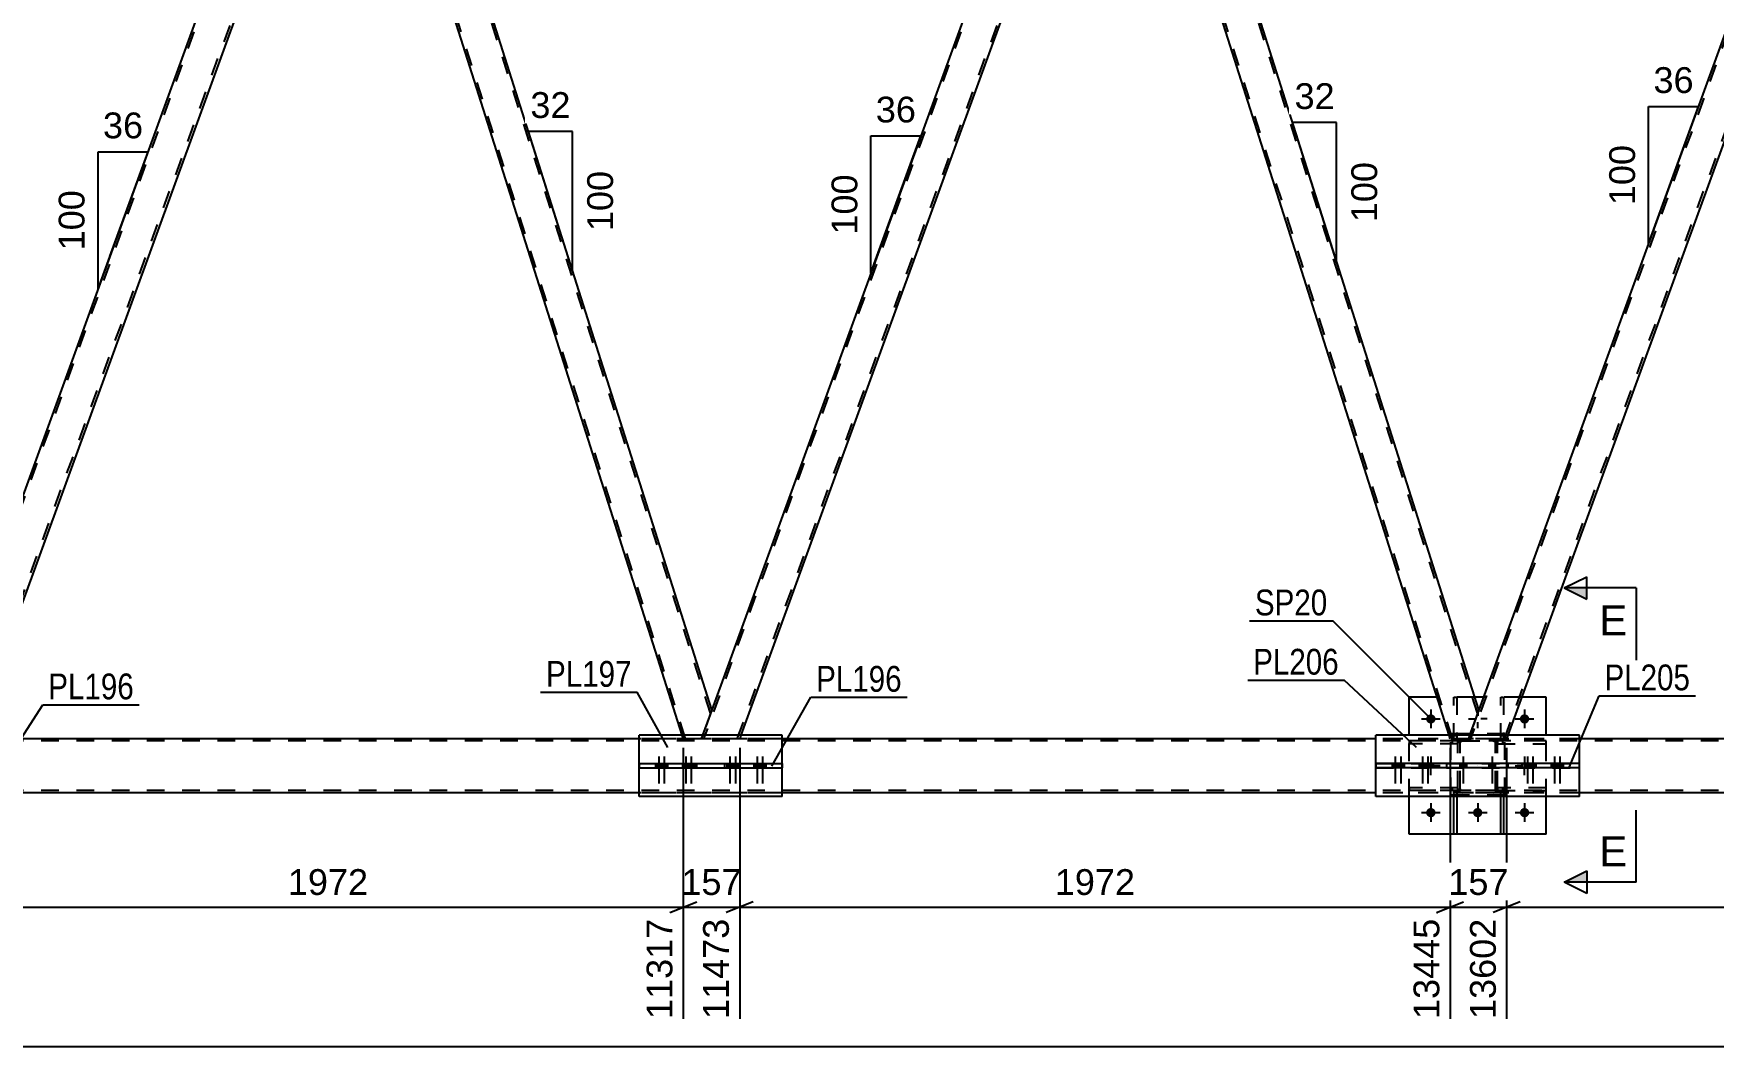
# Model space of a CAD drawing. Header units: millimetres. Extents: x 0 to 1189, y 0 to 841.
# Drawn here: x 445.1 to 631.5, y 465.3 to 577.7 of the extents above; entities that cross this region are included whole.
import ezdxf

# ---------------------------------------------------------------- set-up
doc = ezdxf.new("R2010")
doc.units = ezdxf.units.MM
doc.linetypes.add('DXK_LINE_DOT2', pattern=[3.9198, 1.9599, -1.9599])
doc.linetypes.add('DXK_LINE_DOT3', pattern=[5.9187, 2.979, -0.9799, 0.9799, -0.9799])
doc.styles.add('Arial', font='ARIAL.TTF', dxfattribs={"height": 0.2})
doc.styles.add('Arial Narrow', font='ARIALN.TTF', dxfattribs={"height": 0.2})

# ---------------------------------------------------------------- blocks, each defined once
blk = doc.blocks.new('Part-203770571-3509 - 2970')
at = {"color": 7, "linetype": 'DXK_LINE_DOT2'}
for p, q in [((602.72, 499.19), (602.72, 504.03)), ((602.72, 504.03), (603.04, 504.03)), ((603.04, 504.03), (603.04, 499.19)), ((602.72, 499.79), (603.04, 499.79)), ((603.04, 499.19), (602.72, 499.19))]:
    blk.add_line(p, q, dxfattribs=at)
blk = doc.blocks.new('Part-203770571-3511 - 2970')
at = {"color": 7, "linetype": 'DXK_LINE_DOT2'}
for p, q in [((602.72, 493.03), (602.72, 493.67)), ((602.72, 493.67), (603.04, 493.67)), ((602.72, 493.07), (603.04, 493.07)), ((603.04, 493.67), (603.04, 493.03))]:
    blk.add_line(p, q, dxfattribs=at)
at = {"color": 2, "linetype": 'Continuous'}
for p, q in [((602.72, 488.83), (602.72, 493.03)), ((603.04, 493.03), (603.04, 488.83)), ((603.04, 488.83), (602.72, 488.83))]:
    blk.add_line(p, q, dxfattribs=at)
blk = doc.blocks.new('Part-203770571-3507 - 2970')
at = {"color": 7, "linetype": 'DXK_LINE_DOT2'}
for p, q in [((603.16, 499.19), (597.76, 499.19)), ((597.76, 499.19), (597.76, 498.87)), ((603.16, 498.87), (597.76, 498.87)), ((602.56, 498.87), (602.56, 499.19)), ((603.16, 498.87), (603.16, 499.19))]:
    blk.add_line(p, q, dxfattribs=at)
blk = doc.blocks.new('Part-203770571-3124 - 2970')
at = {"color": 7, "linetype": 'DXK_LINE_DOT2'}
for p, q in [((741.84, 499.19), (79.28, 499.19)), ((741.84, 499.43), (87.28, 499.43)), ((528.15, 499.43), (512.29, 499.43)), ((616.65, 499.43), (594.05, 499.43)), ((741.84, 493.67), (79.28, 493.67)), ((741.84, 493.43), (87.28, 493.43)), ((528.15, 493.43), (512.29, 493.43)), ((616.65, 493.43), (594.05, 493.43))]:
    blk.add_line(p, q, dxfattribs=at)
at = {"color": 2, "linetype": 'Continuous'}
for p, q in [((512.29, 499.43), (443.01, 499.43)), ((594.05, 499.43), (528.15, 499.43)), ((682.56, 499.43), (616.65, 499.43)), ((512.29, 493.43), (443.01, 493.43)), ((594.05, 493.43), (528.15, 493.43)), ((682.56, 493.43), (616.65, 493.43))]:
    blk.add_line(p, q, dxfattribs=at)
blk = doc.blocks.new('Part-203770571-3533 - 2970')
at = {"color": 2, "linetype": 'Continuous'}
for p, q in [((600.84, 504.03), (597.76, 504.03)), ((597.76, 499.83), (597.76, 504.03)), ((605.99, 504.03), (605.04, 504.03)), ((612.96, 504.03), (610.25, 504.03)), ((612.96, 499.83), (612.96, 504.03)), ((597.76, 488.83), (597.76, 493.03)), ((612.96, 488.83), (612.96, 493.03)), ((612.96, 488.83), (597.76, 488.83))]:
    blk.add_line(p, q, dxfattribs=at)
at = {"color": 7, "linetype": 'DXK_LINE_DOT2'}
for p, q in [((605.04, 504.03), (600.84, 504.03)), ((610.25, 504.03), (605.99, 504.03)), ((597.76, 493.03), (597.76, 499.83)), ((612.96, 493.03), (612.96, 499.83))]:
    blk.add_line(p, q, dxfattribs=at)
blk = doc.blocks.new('Bolt-203770571-3203 - 2970')
at = {"linetype": 'Continuous'}
for points in [[(522.72, 496.67), (522, 496.67), (522, 496.19), (522.72, 496.19)], [(523.33, 496.67), (522.61, 496.67), (522.61, 496.19), (523.33, 496.19)], [(525.74, 496.67), (525.02, 496.67), (525.02, 496.19), (525.74, 496.19)], [(526.34, 496.67), (525.62, 496.67), (525.62, 496.19), (526.34, 496.19)]]:
    blk.add_hatch(color=1, dxfattribs=at).paths.add_polyline_path(points)
at = {"color": 1, "linetype": 'Continuous'}
for p, q in [((522, 496.67), (522, 496.19)), ((522.36, 497.47), (522.36, 494.47)), ((522.61, 496.67), (522.61, 496.19)), ((522.72, 496.67), (522.72, 496.19)), ((522.97, 497.47), (522.97, 494.47)), ((523.33, 496.67), (523.33, 496.19)), ((525.02, 496.67), (525.02, 496.19)), ((525.38, 497.47), (525.38, 494.47)), ((525.62, 496.67), (525.62, 496.19)), ((525.74, 496.67), (525.74, 496.19)), ((525.98, 497.47), (525.98, 494.47)), ((526.34, 496.67), (526.34, 496.19))]:
    blk.add_line(p, q, dxfattribs=at)
blk = doc.blocks.new('Bolt-203770571-3204 - 2970')
at = {"linetype": 'Continuous'}
for points in [[(600.68, 501.63, -1), (599.64, 501.63, -1)], [(611.08, 501.63, -1), (610.04, 501.63, -1)], [(600.68, 491.23, -1), (599.64, 491.23, -1)], [(605.88, 491.23, -1), (604.84, 491.23, -1)], [(611.08, 491.23, -1), (610.04, 491.23, -1)]]:
    blk.add_hatch(color=1, dxfattribs=at).paths.add_polyline_path(points)
at = {"color": 1, "linetype": 'Continuous'}
for p, q in [((599.12, 501.63), (601.2, 501.63)), ((600.16, 502.67), (600.16, 500.59)), ((604.32, 501.63), (605.02, 501.63)), ((605.36, 502.67), (605.36, 501.98)), ((606.4, 501.63), (605.71, 501.63)), ((609.52, 501.63), (611.6, 501.63)), ((610.56, 502.67), (610.56, 500.59)), ((605.36, 500.59), (605.36, 501.28)), ((599.12, 496.43), (599.82, 496.43)), ((600.16, 497.47), (600.16, 496.78)), ((600.16, 495.39), (600.16, 496.08)), ((601.2, 496.43), (600.51, 496.43)), ((609.52, 496.43), (610.22, 496.43)), ((610.56, 497.47), (610.56, 496.78)), ((610.56, 495.39), (610.56, 496.08)), ((611.6, 496.43), (610.91, 496.43)), ((600.16, 492.27), (600.16, 490.19)), ((605.36, 492.27), (605.36, 490.19)), ((610.56, 492.27), (610.56, 490.19)), ((599.12, 491.23), (601.2, 491.23)), ((604.32, 491.23), (606.4, 491.23)), ((609.52, 491.23), (611.6, 491.23))]:
    blk.add_line(p, q, dxfattribs=at)
blk = doc.blocks.new('Part-203770571-3406 - 2970')
at = {"color": 7, "linetype": 'DXK_LINE_DOT2'}
for p, q in [((647.88, 618.43), (604.57, 499.43)), ((608.32, 499.43), (651.63, 618.43)), ((647.48, 618.03), (647.63, 618.43)), ((647.63, 618.43), (651.89, 618.43)), ((651.89, 618.43), (650.72, 615.22)), ((605.48, 502.64), (604.32, 499.43)), ((608.72, 499.83), (608.57, 499.43)), ((608.57, 499.43), (604.32, 499.43))]:
    blk.add_line(p, q, dxfattribs=at)
at = {"color": 2, "linetype": 'Continuous'}
for p, q in [((647.48, 618.03), (605.48, 502.64)), ((650.72, 615.22), (608.72, 499.83))]:
    blk.add_line(p, q, dxfattribs=at)
blk = doc.blocks.new('Part-203770571-3346 - 2970')
at = {"color": 7, "linetype": 'DXK_LINE_DOT2'}
for p, q in [((477.62, 618.43), (434.3, 499.43)), ((438.05, 499.43), (481.36, 618.43)), ((477.21, 618.03), (477.36, 618.43)), ((477.36, 618.43), (481.62, 618.43)), ((481.62, 618.43), (480.45, 615.22)), ((435.21, 502.64), (434.05, 499.43)), ((438.45, 499.83), (438.3, 499.43)), ((438.3, 499.43), (434.05, 499.43))]:
    blk.add_line(p, q, dxfattribs=at)
at = {"color": 2, "linetype": 'Continuous'}
for p, q in [((477.21, 618.03), (435.21, 502.64)), ((480.45, 615.22), (438.45, 499.83))]:
    blk.add_line(p, q, dxfattribs=at)
blk = doc.blocks.new('Part-203770571-3411 - 2970')
at = {"color": 7, "linetype": 'DXK_LINE_DOT2'}
for p, q in [((562.75, 618.43), (519.44, 499.43)), ((523.18, 499.43), (566.5, 618.43)), ((562.35, 618.03), (562.49, 618.43)), ((562.49, 618.43), (566.75, 618.43)), ((566.75, 618.43), (565.58, 615.23)), ((520.35, 502.64), (519.18, 499.43)), ((523.58, 499.83), (523.44, 499.43)), ((523.44, 499.43), (519.18, 499.43))]:
    blk.add_line(p, q, dxfattribs=at)
at = {"color": 2, "linetype": 'Continuous'}
for p, q in [((562.35, 618.03), (520.35, 502.64)), ((565.58, 615.23), (523.58, 499.83))]:
    blk.add_line(p, q, dxfattribs=at)
blk = doc.blocks.new('Part-203770571-3479 - 2970')
at = {"color": 2, "linetype": 'Continuous'}
for p, q in [((566.61, 618.03), (565.58, 615.23)), ((605.48, 502.64), (568.89, 618.03)), ((602.18, 499.83), (565.58, 615.23)), ((605.48, 502.64), (604.46, 499.83))]:
    blk.add_line(p, q, dxfattribs=at)
at = {"color": 7, "linetype": 'DXK_LINE_DOT2'}
for p, q in [((566.75, 618.43), (566.61, 618.03)), ((568.76, 618.43), (566.75, 618.43)), ((605.35, 502.27), (568.51, 618.43)), ((568.89, 618.03), (568.76, 618.43)), ((602.56, 499.43), (565.72, 615.59)), ((602.3, 499.43), (602.18, 499.83)), ((604.46, 499.83), (604.32, 499.43)), ((604.32, 499.43), (602.3, 499.43))]:
    blk.add_line(p, q, dxfattribs=at)
blk = doc.blocks.new('Part-203770571-3484 - 2970')
at = {"color": 2, "linetype": 'Continuous'}
for p, q in [((481.47, 618.03), (480.45, 615.22)), ((520.35, 502.64), (483.76, 618.03)), ((517.04, 499.83), (480.45, 615.22)), ((520.35, 502.64), (519.33, 499.83))]:
    blk.add_line(p, q, dxfattribs=at)
at = {"color": 7, "linetype": 'DXK_LINE_DOT2'}
for p, q in [((481.62, 618.43), (481.47, 618.03)), ((483.63, 618.43), (481.62, 618.43)), ((520.21, 502.27), (483.38, 618.43)), ((483.76, 618.03), (483.63, 618.43)), ((517.42, 499.43), (480.58, 615.59)), ((517.17, 499.43), (517.04, 499.83)), ((519.33, 499.83), (519.18, 499.43)), ((519.18, 499.43), (517.17, 499.43))]:
    blk.add_line(p, q, dxfattribs=at)
blk = doc.blocks.new('Part-203770571-3505 - 2970')
at = {"color": 7, "linetype": 'DXK_LINE_DOT2'}
for p, q in [((612.96, 499.19), (607.56, 499.19)), ((607.56, 499.19), (607.56, 498.87)), ((607.56, 498.87), (612.96, 498.87)), ((608.16, 498.87), (608.16, 499.19)), ((612.96, 498.87), (612.96, 499.19))]:
    blk.add_line(p, q, dxfattribs=at)
blk = doc.blocks.new('Part-203770571-3506 - 2970')
at = {"color": 7, "linetype": 'DXK_LINE_DOT2'}
for p, q in [((612.96, 493.99), (607.56, 493.99)), ((607.56, 493.99), (607.56, 493.67)), ((607.56, 493.67), (612.96, 493.67)), ((608.16, 493.67), (608.16, 493.99)), ((612.96, 493.67), (612.96, 493.99))]:
    blk.add_line(p, q, dxfattribs=at)
blk = doc.blocks.new('Part-203770571-3508 - 2970')
at = {"color": 7, "linetype": 'DXK_LINE_DOT2'}
for p, q in [((603.16, 493.99), (597.76, 493.99)), ((597.76, 493.99), (597.76, 493.67)), ((603.16, 493.67), (597.76, 493.67)), ((602.56, 493.67), (602.56, 493.99)), ((603.16, 493.67), (603.16, 493.99))]:
    blk.add_line(p, q, dxfattribs=at)
blk = doc.blocks.new('Part-203770571-3513 - 2970')
at = {"color": 7, "linetype": 'DXK_LINE_DOT2'}
for p, q in [((603.16, 498.95), (603.2, 499.13)), ((603.2, 499.13), (603.16, 498.95)), ((603.16, 493.91), (603.16, 498.95)), ((603.4, 498.95), (603.42, 499.04)), ((603.4, 493.91), (603.4, 498.95)), ((603.42, 499.04), (603.47, 499.12)), ((603.46, 499.39), (603.64, 499.43)), ((603.64, 499.43), (603.46, 499.39)), ((603.47, 499.12), (603.55, 499.17)), ((603.55, 499.17), (603.64, 499.19)), ((607.08, 499.43), (603.64, 499.43)), ((603.64, 499.19), (607.08, 499.19)), ((607.08, 499.43), (607.27, 499.39)), ((607.27, 499.39), (607.08, 499.43)), ((607.08, 499.19), (607.18, 499.17)), ((607.18, 499.17), (607.25, 499.12)), ((607.25, 499.12), (607.31, 499.04)), ((607.31, 499.04), (607.32, 498.95)), ((607.32, 493.91), (607.32, 498.95)), ((607.53, 499.13), (607.56, 498.95)), ((607.56, 498.95), (607.53, 499.13)), ((607.56, 493.91), (607.56, 498.95)), ((603.2, 493.73), (603.16, 493.91)), ((603.16, 493.91), (603.2, 493.73)), ((603.42, 493.82), (603.4, 493.91)), ((603.47, 493.74), (603.42, 493.82)), ((603.64, 493.43), (603.46, 493.47)), ((603.46, 493.47), (603.64, 493.43)), ((603.55, 493.69), (603.47, 493.74)), ((603.64, 493.67), (603.55, 493.69)), ((607.08, 493.67), (603.64, 493.67)), ((607.08, 493.43), (603.64, 493.43)), ((607.18, 493.69), (607.08, 493.67)), ((607.27, 493.47), (607.08, 493.43)), ((607.08, 493.43), (607.27, 493.47)), ((607.25, 493.74), (607.18, 493.69)), ((607.31, 493.82), (607.25, 493.74)), ((607.32, 493.91), (607.31, 493.82)), ((607.56, 493.91), (607.53, 493.73)), ((607.53, 493.73), (607.56, 493.91))]:
    blk.add_line(p, q, dxfattribs=at)
at = {"color": 7, "linetype": 'DXK_LINE_DOT3'}
blk.add_line((605.36, 496.43), (605.36, 496.43), dxfattribs=at)
at = {"color": 7, "linetype": 'DXK_LINE_DOT2'}
for centre, start, end in [((603.64, 498.95), 112.5, 157.5), ((603.64, 498.95), 112.5, 157.5), ((607.08, 498.95), 22.5, 67.5), ((607.08, 498.95), 22.5, 67.5), ((603.64, 493.91), 202.5, 247.5), ((603.64, 493.91), 202.5, 247.5), ((607.08, 493.91), 292.5, 337.5), ((607.08, 493.91), 292.5, 337.5)]:
    blk.add_arc(centre, 0.48, start, end, dxfattribs=at)
blk = doc.blocks.new('Part-203770571-3514 - 2970')
at = {"color": 7, "linetype": 'DXK_LINE_DOT2'}
for p, q in [((608.36, 499.97), (602.36, 499.97)), ((602.36, 493.17), (602.36, 499.97)), ((608.36, 493.17), (608.36, 499.97)), ((608.36, 493.17), (602.36, 493.17))]:
    blk.add_line(p, q, dxfattribs=at)
blk = doc.blocks.new('Part-203770571-3515 - 2970')
at = {"color": 2, "linetype": 'Continuous'}
for p, q in [((616.65, 499.83), (594.05, 499.83)), ((594.05, 496.67), (594.05, 499.83)), ((616.65, 496.67), (616.65, 499.83)), ((594.05, 493.03), (594.05, 496.19)), ((616.65, 493.03), (616.65, 496.19)), ((616.65, 493.03), (594.05, 493.03))]:
    blk.add_line(p, q, dxfattribs=at)
at = {"color": 7, "linetype": 'DXK_LINE_DOT2'}
for p, q in [((594.05, 496.19), (594.05, 496.67)), ((616.65, 496.19), (616.65, 496.67))]:
    blk.add_line(p, q, dxfattribs=at)
blk = doc.blocks.new('Part-203770571-3528 - 2970')
at = {"color": 2, "linetype": 'Continuous'}
for p, q in [((528.15, 499.83), (512.29, 499.83)), ((512.29, 496.67), (512.29, 499.83)), ((528.15, 496.67), (528.15, 499.83)), ((512.29, 493.03), (512.29, 496.19)), ((528.15, 493.03), (528.15, 496.19)), ((528.15, 493.03), (512.29, 493.03))]:
    blk.add_line(p, q, dxfattribs=at)
at = {"color": 7, "linetype": 'DXK_LINE_DOT2'}
for p, q in [((512.29, 496.19), (512.29, 496.67)), ((528.15, 496.19), (528.15, 496.67))]:
    blk.add_line(p, q, dxfattribs=at)
blk = doc.blocks.new('Bolt-203770571-3697 - 2970')
at = {"linetype": 'Continuous'}
for points in [[(596.57, 496.67), (595.85, 496.67), (595.85, 496.19), (596.57, 496.19)], [(597.18, 496.67), (596.46, 496.67), (596.46, 496.19), (597.18, 496.19)], [(599.59, 496.67), (598.87, 496.67), (598.87, 496.19), (599.59, 496.19)], [(600.19, 496.67), (599.47, 496.67), (599.47, 496.19), (600.19, 496.19)]]:
    blk.add_hatch(color=1, dxfattribs=at).paths.add_polyline_path(points)
at = {"color": 1, "linetype": 'Continuous'}
for p, q in [((595.85, 496.67), (595.85, 496.19)), ((596.21, 497.47), (596.21, 494.47)), ((596.46, 496.67), (596.46, 496.19)), ((596.57, 496.67), (596.57, 496.19)), ((596.82, 497.47), (596.82, 494.47)), ((597.18, 496.67), (597.18, 496.19)), ((598.87, 496.67), (598.87, 496.19)), ((599.23, 497.47), (599.23, 494.47)), ((599.47, 496.67), (599.47, 496.19)), ((599.59, 496.67), (599.59, 496.19)), ((599.83, 497.47), (599.83, 494.47)), ((600.19, 496.67), (600.19, 496.19))]:
    blk.add_line(p, q, dxfattribs=at)
blk = doc.blocks.new('Part-203770571-3554 - 2970')
at = {"color": 7, "linetype": 'DXK_LINE_DOT2'}
for p, q in [((607.92, 499.19), (607.92, 504.03)), ((607.92, 504.03), (608.24, 504.03)), ((608.24, 504.03), (608.24, 499.19)), ((607.92, 499.79), (608.24, 499.79)), ((608.24, 499.19), (607.92, 499.19))]:
    blk.add_line(p, q, dxfattribs=at)
blk = doc.blocks.new('Part-203770571-3556 - 2970')
at = {"color": 7, "linetype": 'DXK_LINE_DOT2'}
for p, q in [((607.92, 493.03), (607.92, 493.67)), ((607.92, 493.67), (608.24, 493.67)), ((607.92, 493.07), (608.24, 493.07)), ((608.24, 493.67), (608.24, 493.03))]:
    blk.add_line(p, q, dxfattribs=at)
at = {"color": 2, "linetype": 'Continuous'}
for p, q in [((607.92, 488.83), (607.92, 493.03)), ((608.24, 493.03), (608.24, 488.83)), ((608.24, 488.83), (607.92, 488.83))]:
    blk.add_line(p, q, dxfattribs=at)
blk = doc.blocks.new('Bolt-203770571-3699 - 2970')
at = {"linetype": 'Continuous'}
for points in [[(611.23, 496.67), (610.51, 496.67), (610.51, 496.19), (611.23, 496.19)], [(611.83, 496.67), (611.11, 496.67), (611.11, 496.19), (611.83, 496.19)], [(614.25, 496.67), (613.53, 496.67), (613.53, 496.19), (614.25, 496.19)], [(614.85, 496.67), (614.13, 496.67), (614.13, 496.19), (614.85, 496.19)]]:
    blk.add_hatch(color=1, dxfattribs=at).paths.add_polyline_path(points)
at = {"color": 1, "linetype": 'Continuous'}
for p, q in [((610.51, 496.67), (610.51, 496.19)), ((610.87, 497.47), (610.87, 494.47)), ((611.11, 496.67), (611.11, 496.19)), ((611.23, 496.67), (611.23, 496.19)), ((611.47, 497.47), (611.47, 494.47)), ((611.83, 496.67), (611.83, 496.19)), ((613.53, 496.67), (613.53, 496.19)), ((613.89, 497.47), (613.89, 494.47)), ((614.13, 496.67), (614.13, 496.19)), ((614.25, 496.67), (614.25, 496.19)), ((614.49, 497.47), (614.49, 494.47)), ((614.85, 496.67), (614.85, 496.19))]:
    blk.add_line(p, q, dxfattribs=at)
blk = doc.blocks.new('Part-203770571-3685 - 2970')
at = {"color": 2, "linetype": 'Continuous'}
for p, q in [((512.29, 496.67), (528.15, 496.67)), ((512.29, 496.67), (512.29, 496.19)), ((512.29, 496.19), (528.15, 496.19)), ((518.7, 496.19), (518.7, 496.67)), ((521.74, 496.67), (521.74, 496.19)), ((528.15, 496.67), (528.15, 496.19))]:
    blk.add_line(p, q, dxfattribs=at)
blk = doc.blocks.new('Bolt-203770571-3686 - 2970')
at = {"linetype": 'Continuous'}
for points in [[(514.82, 496.67), (514.1, 496.67), (514.1, 496.19), (514.82, 496.19)], [(515.42, 496.67), (514.7, 496.67), (514.7, 496.19), (515.42, 496.19)], [(517.83, 496.67), (517.11, 496.67), (517.11, 496.19), (517.83, 496.19)], [(518.43, 496.67), (517.71, 496.67), (517.71, 496.19), (518.43, 496.19)]]:
    blk.add_hatch(color=1, dxfattribs=at).paths.add_polyline_path(points)
at = {"color": 1, "linetype": 'Continuous'}
for p, q in [((514.1, 496.67), (514.1, 496.19)), ((514.46, 497.47), (514.46, 494.47)), ((514.7, 496.67), (514.7, 496.19)), ((514.82, 496.67), (514.82, 496.19)), ((515.06, 497.47), (515.06, 494.47)), ((515.42, 496.67), (515.42, 496.19)), ((517.11, 496.67), (517.11, 496.19)), ((517.47, 497.47), (517.47, 494.47)), ((517.71, 496.67), (517.71, 496.19)), ((517.83, 496.67), (517.83, 496.19)), ((518.07, 497.47), (518.07, 494.47)), ((518.43, 496.67), (518.43, 496.19))]:
    blk.add_line(p, q, dxfattribs=at)
blk = doc.blocks.new('Part-203770571-3696 - 2970')
at = {"color": 2, "linetype": 'Continuous'}
for p, q in [((616.65, 496.67), (594.05, 496.67)), ((594.05, 496.67), (594.05, 496.19)), ((616.65, 496.19), (594.05, 496.19)), ((600.46, 496.19), (600.46, 496.67)), ((601.95, 496.19), (601.95, 496.67)), ((608.75, 496.19), (608.75, 496.67)), ((610.25, 496.67), (610.25, 496.19)), ((616.65, 496.19), (616.65, 496.67))]:
    blk.add_line(p, q, dxfattribs=at)
at = {"color": 7, "linetype": 'DXK_LINE_DOT2'}
for p, q in [((594.05, 496.67), (616.65, 496.67)), ((594.05, 496.19), (616.65, 496.19))]:
    blk.add_line(p, q, dxfattribs=at)
blk = doc.blocks.new('Bolt-203770571-3698 - 2970')
at = {"linetype": 'Continuous'}
for points in [[(604.11, 496.67), (603.39, 496.67), (603.39, 496.19), (604.11, 496.19)], [(604.11, 496.67), (603.39, 496.67), (603.39, 496.19), (604.11, 496.19)], [(607.31, 496.67), (606.59, 496.67), (606.59, 496.19), (607.31, 496.19)], [(607.31, 496.67), (606.59, 496.67), (606.59, 496.19), (607.31, 496.19)]]:
    blk.add_hatch(color=1, dxfattribs=at).paths.add_polyline_path(points)
at = {"color": 1, "linetype": 'Continuous'}
for p, q in [((603.39, 496.67), (603.39, 496.19)), ((603.39, 496.67), (603.39, 496.19)), ((603.75, 497.47), (603.75, 494.47)), ((603.75, 497.47), (603.75, 494.47)), ((604.11, 496.67), (604.11, 496.19)), ((604.11, 496.67), (604.11, 496.19)), ((606.59, 496.67), (606.59, 496.19)), ((606.59, 496.67), (606.59, 496.19)), ((606.95, 497.47), (606.95, 494.47)), ((606.95, 497.47), (606.95, 494.47)), ((607.31, 496.67), (607.31, 496.19)), ((607.31, 496.67), (607.31, 496.19))]:
    blk.add_line(p, q, dxfattribs=at)
blk = doc.blocks.new('AngleDimension-203770571-30834 - 2970')
at = {"color": 7, "linetype": 'Continuous'}
for p, q in [((452.22, 564.59), (457.77, 564.59)), ((452.22, 549.37), (457.77, 564.59)), ((452.22, 549.37), (452.22, 564.59)), ((453.53, 552.97), (457.77, 564.59))]:
    blk.add_line(p, q, dxfattribs=at)
at = {"color": 0}
for points in [[(457.82, 565.49), (457.82, 569.69), (452.17, 569.69), (452.17, 565.49)], [(451.32, 560.92), (447.12, 560.92), (447.12, 553.05), (451.32, 553.05)]]:
    blk.add_wipeout(points, dxfattribs=at)
at = {"color": 3, "style": 'Arial'}
blk.add_text('36', height=2.865, dxfattribs=at).set_placement((452.77, 566.09))
blk.add_text('100', height=2.865, rotation=90.0002, dxfattribs=at).set_placement((450.72, 553.65))
blk = doc.blocks.new('StraightDimension-203770571-31698 - 2970')
at = {"color": 7, "linetype": 'Continuous'}
for p, q in [((517.17, 498.43), (517.17, 468.32)), ((523.44, 498.43), (523.44, 468.32)), ((515.67, 480.14), (518.67, 481.34)), ((524.94, 481.34), (521.94, 480.14)), ((517.17, 480.74), (523.44, 480.74))]:
    blk.add_line(p, q, dxfattribs=at)
at = {"color": 0}
blk.add_wipeout([(524.24, 481.49), (524.24, 485.69), (516.37, 485.69), (516.37, 481.49)], dxfattribs=at)
at = {"color": 0, "linetype": 'Continuous'}
blk.add_wipeout([(522.84, 480.04), (518.64, 480.04), (518.64, 467.72), (522.84, 467.72)], dxfattribs=at)
at = {"color": 3, "style": 'Arial'}
blk.add_text('157', height=2.865, dxfattribs=at).set_placement((516.97, 482.09))
at = {"color": 3, "linetype": 'Continuous', "style": 'Arial'}
blk.add_text('11473', height=2.865, rotation=90.0002, dxfattribs=at).set_placement((522.24, 468.32))
blk = doc.blocks.new('AngleDimension-203770571-30879 - 2970')
at = {"color": 7, "linetype": 'Continuous'}
for p, q in [((588.31, 556.79), (584.81, 567.84)), ((589.7, 567.84), (584.81, 567.84)), ((589.7, 552.4), (584.81, 567.84)), ((589.7, 552.4), (589.7, 567.84))]:
    blk.add_line(p, q, dxfattribs=at)
at = {"color": 0}
for points in [[(590.08, 568.74), (590.08, 572.94), (584.43, 572.94), (584.43, 568.74)], [(594.8, 564.05), (590.6, 564.05), (590.6, 556.18), (594.8, 556.18)]]:
    blk.add_wipeout(points, dxfattribs=at)
at = {"color": 3, "style": 'Arial'}
blk.add_text('32', height=2.865, dxfattribs=at).set_placement((585.03, 569.34))
blk.add_text('100', height=2.865, rotation=90.0002, dxfattribs=at).set_placement((594.2, 556.78))
blk = doc.blocks.new('AngleDimension-203770571-30864 - 2970')
at = {"color": 7, "linetype": 'Continuous'}
for p, q in [((538, 566.35), (543.54, 566.35)), ((538, 551.13), (543.54, 566.35)), ((538, 551.13), (538, 566.35)), ((538.38, 552.17), (543.54, 566.35))]:
    blk.add_line(p, q, dxfattribs=at)
at = {"color": 0}
for points in [[(543.59, 567.25), (543.59, 571.45), (537.95, 571.45), (537.95, 567.25)], [(537.1, 562.68), (532.9, 562.68), (532.9, 554.8), (537.1, 554.8)]]:
    blk.add_wipeout(points, dxfattribs=at)
at = {"color": 3, "style": 'Arial'}
blk.add_text('36', height=2.865, dxfattribs=at).set_placement((538.55, 567.85))
blk.add_text('100', height=2.865, rotation=90.0002, dxfattribs=at).set_placement((536.5, 555.4))
blk = doc.blocks.new('StraightDimension-203770571-31695 - 2970')
at = {"color": 7, "linetype": 'Continuous'}
for p, q in [((608.57, 498.43), (608.57, 468.32)), ((687.44, 498.43), (687.44, 468.32)), ((610.07, 481.34), (607.07, 480.14)), ((685.94, 480.14), (688.94, 481.34)), ((608.57, 480.74), (687.44, 480.74))]:
    blk.add_line(p, q, dxfattribs=at)
at = {"color": 0}
blk.add_wipeout([(653.05, 481.49), (653.05, 485.69), (642.96, 485.69), (642.96, 481.49)], dxfattribs=at)
at = {"color": 0, "linetype": 'Continuous'}
blk.add_wipeout([(686.84, 480.04), (682.64, 480.04), (682.64, 467.72), (686.84, 467.72)], dxfattribs=at)
at = {"color": 3, "style": 'Arial'}
blk.add_text('1972', height=2.865, dxfattribs=at).set_placement((643.56, 482.09))
at = {"color": 3, "linetype": 'Continuous', "style": 'Arial'}
blk.add_text('15573', height=2.865, rotation=90.0002, dxfattribs=at).set_placement((686.24, 468.32))
blk = doc.blocks.new('StraightDimension-203770571-4042 - 2970')
at = {"color": 7, "linetype": 'Continuous'}
blk.add_line((66.38, 465.28), (772.23, 465.28), dxfattribs=at)
blk = doc.blocks.new('StraightDimension-203770571-31697 - 2970')
at = {"color": 7, "linetype": 'Continuous'}
for p, q in [((523.44, 498.43), (523.44, 468.32)), ((602.3, 498.43), (602.3, 468.32)), ((524.94, 481.34), (521.94, 480.14)), ((600.8, 480.14), (603.8, 481.34)), ((523.44, 480.74), (602.3, 480.74))]:
    blk.add_line(p, q, dxfattribs=at)
at = {"color": 0}
blk.add_wipeout([(567.92, 481.49), (567.92, 485.69), (557.82, 485.69), (557.82, 481.49)], dxfattribs=at)
at = {"color": 0, "linetype": 'Continuous'}
blk.add_wipeout([(601.7, 480.04), (597.5, 480.04), (597.5, 467.72), (601.7, 467.72)], dxfattribs=at)
at = {"color": 3, "style": 'Arial'}
blk.add_text('1972', height=2.865, dxfattribs=at).set_placement((558.42, 482.09))
at = {"color": 3, "linetype": 'Continuous', "style": 'Arial'}
blk.add_text('13445', height=2.865, rotation=90.0002, dxfattribs=at).set_placement((601.1, 468.32))
blk = doc.blocks.new('AngleDimension-203770571-30849 - 2970')
at = {"color": 7, "linetype": 'Continuous'}
for p, q in [((503.07, 557.12), (499.99, 566.85)), ((504.88, 566.85), (499.99, 566.85)), ((504.88, 551.41), (499.99, 566.85)), ((504.88, 551.41), (504.88, 566.85))]:
    blk.add_line(p, q, dxfattribs=at)
at = {"color": 0}
for points in [[(505.26, 567.75), (505.26, 571.95), (499.61, 571.95), (499.61, 567.75)], [(509.98, 563.06), (505.78, 563.06), (505.78, 555.19), (509.98, 555.19)]]:
    blk.add_wipeout(points, dxfattribs=at)
at = {"color": 3, "style": 'Arial'}
blk.add_text('32', height=2.865, dxfattribs=at).set_placement((500.21, 568.35))
blk.add_text('100', height=2.865, rotation=90.0002, dxfattribs=at).set_placement((509.38, 555.79))
blk = doc.blocks.new('AngleDimension-203770571-30894 - 2970')
at = {"color": 7, "linetype": 'Continuous'}
for p, q in [((624.32, 569.62), (629.86, 569.62)), ((624.32, 554.39), (629.86, 569.62)), ((624.32, 554.39), (624.32, 569.62)), ((625.52, 557.69), (629.86, 569.62))]:
    blk.add_line(p, q, dxfattribs=at)
at = {"color": 0}
for points in [[(629.92, 570.52), (629.92, 574.72), (624.27, 574.72), (624.27, 570.52)], [(623.42, 565.94), (619.22, 565.94), (619.22, 558.07), (623.42, 558.07)]]:
    blk.add_wipeout(points, dxfattribs=at)
at = {"color": 3, "style": 'Arial'}
blk.add_text('36', height=2.865, dxfattribs=at).set_placement((624.87, 571.12))
blk.add_text('100', height=2.865, rotation=90.0002, dxfattribs=at).set_placement((622.82, 558.67))
blk = doc.blocks.new('StraightDimension-203770571-31696 - 2970')
at = {"color": 7, "linetype": 'Continuous'}
for p, q in [((602.3, 498.43), (602.3, 468.32)), ((608.57, 498.43), (608.57, 468.32)), ((600.8, 480.14), (603.8, 481.34)), ((610.07, 481.34), (607.07, 480.14)), ((602.3, 480.74), (608.57, 480.74))]:
    blk.add_line(p, q, dxfattribs=at)
at = {"color": 0}
blk.add_wipeout([(609.37, 481.49), (609.37, 485.69), (601.5, 485.69), (601.5, 481.49)], dxfattribs=at)
at = {"color": 0, "linetype": 'Continuous'}
blk.add_wipeout([(607.97, 480.04), (603.77, 480.04), (603.77, 467.72), (607.97, 467.72)], dxfattribs=at)
at = {"color": 3, "style": 'Arial'}
blk.add_text('157', height=2.865, dxfattribs=at).set_placement((602.1, 482.09))
at = {"color": 3, "linetype": 'Continuous', "style": 'Arial'}
blk.add_text('13602', height=2.865, rotation=90.0002, dxfattribs=at).set_placement((607.37, 468.32))
blk = doc.blocks.new('StraightDimension-203770571-31699 - 2970')
at = {"color": 7, "linetype": 'Continuous'}
for p, q in [((438.3, 498.43), (438.3, 470.55)), ((517.17, 498.43), (517.17, 468.32)), ((439.8, 481.34), (436.8, 480.14)), ((515.67, 480.14), (518.67, 481.34)), ((438.3, 480.74), (517.17, 480.74))]:
    blk.add_line(p, q, dxfattribs=at)
at = {"color": 0}
blk.add_wipeout([(482.78, 481.49), (482.78, 485.69), (472.69, 485.69), (472.69, 481.49)], dxfattribs=at)
at = {"color": 0, "linetype": 'Continuous'}
blk.add_wipeout([(516.57, 480.04), (512.37, 480.04), (512.37, 467.72), (516.57, 467.72)], dxfattribs=at)
at = {"color": 3, "style": 'Arial'}
blk.add_text('1972', height=2.865, dxfattribs=at).set_placement((473.29, 482.09))
at = {"color": 3, "linetype": 'Continuous', "style": 'Arial'}
blk.add_text('11317', height=2.865, rotation=90.0002, dxfattribs=at).set_placement((515.97, 468.32))
blk = doc.blocks.new('Mark-203770571-3529 - 2970')
at = {"color": 0}
blk.add_wipeout([(588.67, 513.13), (588.67, 516.13), (580.63, 516.13), (580.63, 513.13)], dxfattribs=at)
blk.add_wipeout([(588.67, 513.13), (588.67, 516.13), (580.63, 516.13), (580.63, 513.13)], dxfattribs=at)
at = {"color": 30, "linetype": 'Continuous'}
for p in [(580.03, 512.53), (599.88, 501.92)]:
    blk.add_line(p, (589.27, 512.53), dxfattribs=at)
at = {"color": 3, "style": 'Arial Narrow'}
blk.add_text('SP20', height=2.863, dxfattribs=at).set_placement((580.63, 513.13))
blk = doc.blocks.new('Mark-203770571-30610 - 2970')
at = {"color": 0}
blk.add_wipeout([(541.44, 504.65), (541.44, 507.65), (531.93, 507.65), (531.93, 504.65)], dxfattribs=at)
blk.add_wipeout([(541.44, 504.65), (541.44, 507.65), (531.93, 507.65), (531.93, 504.65)], dxfattribs=at)
at = {"color": 30, "linetype": 'Continuous'}
for p, q in [((527, 496.39), (531.33, 504.05)), ((531.33, 504.05), (542.04, 504.05))]:
    blk.add_line(p, q, dxfattribs=at)
at = {"color": 3, "style": 'Arial Narrow'}
blk.add_text('PL196', height=2.863, dxfattribs=at).set_placement((531.93, 504.65))
blk = doc.blocks.new('Mark-203770571-30599 - 2970')
at = {"color": 0}
blk.add_wipeout([(456.2, 503.81), (456.2, 506.81), (446.7, 506.81), (446.7, 503.81)], dxfattribs=at)
blk.add_wipeout([(456.2, 503.81), (456.2, 506.81), (446.7, 506.81), (446.7, 503.81)], dxfattribs=at)
at = {"color": 30, "linetype": 'Continuous'}
for p, q in [((441.68, 496.35), (446.1, 503.21)), ((446.1, 503.21), (456.8, 503.21))]:
    blk.add_line(p, q, dxfattribs=at)
at = {"color": 3, "style": 'Arial Narrow'}
blk.add_text('PL196', height=2.863, dxfattribs=at).set_placement((446.7, 503.81))
blk = doc.blocks.new('SectionMark-203770571-41103 - 2970')
at = {"linetype": 'Continuous'}
for points in [[(617.46, 516.17), (617.46, 514.92), (614.96, 516.17)], [(617.46, 484.77), (617.46, 483.52), (614.96, 483.52)]]:
    blk.add_hatch(color=6, dxfattribs=at).paths.add_polyline_path(points)
at = {"color": 6, "linetype": 'Continuous'}
for p, q in [((614.96, 516.17), (617.46, 517.42)), ((617.46, 514.92), (617.46, 517.42)), ((622.96, 516.17), (614.96, 516.17)), ((614.96, 516.17), (617.46, 514.92)), ((622.96, 516.17), (622.96, 508.17)), ((622.96, 483.52), (622.96, 491.52)), ((614.96, 483.52), (617.46, 484.77)), ((622.96, 483.52), (614.96, 483.52)), ((617.46, 482.27), (614.96, 483.52)), ((617.46, 484.77), (617.46, 482.27))]:
    blk.add_line(p, q, dxfattribs=at)
at = {"color": 0, "linetype": 'Continuous'}
for points in [[(621.96, 510.92), (621.96, 514.42), (618.85, 514.42), (618.85, 510.92)], [(621.96, 485.27), (621.96, 488.77), (618.85, 488.77), (618.85, 485.27)]]:
    blk.add_wipeout(points, dxfattribs=at)
at = {"color": 3, "linetype": 'Continuous', "style": 'Arial'}
for p in [(618.85, 510.92), (618.85, 485.27)]:
    blk.add_text('E', height=3.34, dxfattribs=at).set_placement(p)
blk = doc.blocks.new('Mark-203770571-30621 - 2970')
at = {"color": 0}
blk.add_wipeout([(628.93, 504.81), (628.93, 507.81), (619.43, 507.81), (619.43, 504.81)], dxfattribs=at)
blk.add_wipeout([(628.93, 504.81), (628.93, 507.81), (619.43, 507.81), (619.43, 504.81)], dxfattribs=at)
at = {"color": 30, "linetype": 'Continuous'}
for p, q in [((615.5, 496.24), (618.83, 504.21)), ((618.83, 504.21), (629.53, 504.21))]:
    blk.add_line(p, q, dxfattribs=at)
at = {"color": 3, "style": 'Arial Narrow'}
blk.add_text('PL205', height=2.863, dxfattribs=at).set_placement((619.43, 504.81))
blk = doc.blocks.new('Mark-203770571-3524 - 2970')
at = {"color": 0}
blk.add_wipeout([(511.46, 505.2), (511.46, 508.2), (501.95, 508.2), (501.95, 505.2)], dxfattribs=at)
blk.add_wipeout([(511.46, 505.2), (511.46, 508.2), (501.95, 508.2), (501.95, 505.2)], dxfattribs=at)
at = {"color": 30, "linetype": 'Continuous'}
for p in [(501.35, 504.6), (515.47, 498.45)]:
    blk.add_line(p, (512.06, 504.6), dxfattribs=at)
at = {"color": 3, "style": 'Arial Narrow'}
blk.add_text('PL197', height=2.863, dxfattribs=at).set_placement((501.95, 505.2))
blk = doc.blocks.new('Mark-203770571-30618 - 2970')
at = {"color": 0}
blk.add_wipeout([(589.94, 506.55), (589.94, 509.55), (580.44, 509.55), (580.44, 506.55)], dxfattribs=at)
blk.add_wipeout([(589.94, 506.55), (589.94, 509.55), (580.44, 509.55), (580.44, 506.55)], dxfattribs=at)
at = {"color": 30, "linetype": 'Continuous'}
for p in [(579.84, 505.95), (598.58, 498.45)]:
    blk.add_line(p, (590.54, 505.95), dxfattribs=at)
at = {"color": 3, "style": 'Arial Narrow'}
blk.add_text('PL206', height=2.863, dxfattribs=at).set_placement((580.44, 506.55))

msp = doc.modelspace()

# ---------------------------------------------------------------- block references
for name in ['Part-203770571-3346 - 2970', 'Part-203770571-3484 - 2970', 'Part-203770571-3411 - 2970', 'Part-203770571-3479 - 2970', 'Part-203770571-3406 - 2970', 'Part-203770571-3533 - 2970', 'Part-203770571-3509 - 2970', 'Part-203770571-3554 - 2970', 'Bolt-203770571-3204 - 2970', 'Part-203770571-3528 - 2970', 'Part-203770571-3515 - 2970', 'Part-203770571-3514 - 2970', 'Part-203770571-3124 - 2970', 'Part-203770571-3507 - 2970', 'Part-203770571-3513 - 2970', 'Part-203770571-3505 - 2970', 'Part-203770571-3685 - 2970', 'Bolt-203770571-3686 - 2970', 'Bolt-203770571-3203 - 2970', 'Part-203770571-3696 - 2970', 'Bolt-203770571-3697 - 2970', 'Bolt-203770571-3698 - 2970', 'Bolt-203770571-3699 - 2970', 'Part-203770571-3508 - 2970', 'Part-203770571-3511 - 2970', 'Part-203770571-3506 - 2970', 'Part-203770571-3556 - 2970']:
    msp.add_blockref(name, (0, 0))

# ---------------------------------------------------------------- next in the draw order: block references
for name in ['AngleDimension-203770571-30879 - 2970', 'AngleDimension-203770571-30864 - 2970', 'AngleDimension-203770571-30834 - 2970', 'StraightDimension-203770571-31698 - 2970', 'StraightDimension-203770571-31695 - 2970']:
    msp.add_blockref(name, (0, 0))

# ---------------------------------------------------------------- next in the draw order: block references
msp.add_blockref('StraightDimension-203770571-4042 - 2970', (0, 0))

# ---------------------------------------------------------------- next in the draw order: block references
for name in ['AngleDimension-203770571-30894 - 2970', 'AngleDimension-203770571-30849 - 2970', 'SectionMark-203770571-41103 - 2970', 'Mark-203770571-3529 - 2970', 'StraightDimension-203770571-31699 - 2970', 'StraightDimension-203770571-31697 - 2970']:
    msp.add_blockref(name, (0, 0))

# ---------------------------------------------------------------- next in the draw order: block references
for name in ['Mark-203770571-30618 - 2970', 'Mark-203770571-3524 - 2970', 'Mark-203770571-30610 - 2970', 'Mark-203770571-30621 - 2970', 'Mark-203770571-30599 - 2970', 'StraightDimension-203770571-31696 - 2970']:
    msp.add_blockref(name, (0, 0))

doc.saveas('drawing.dxf')
